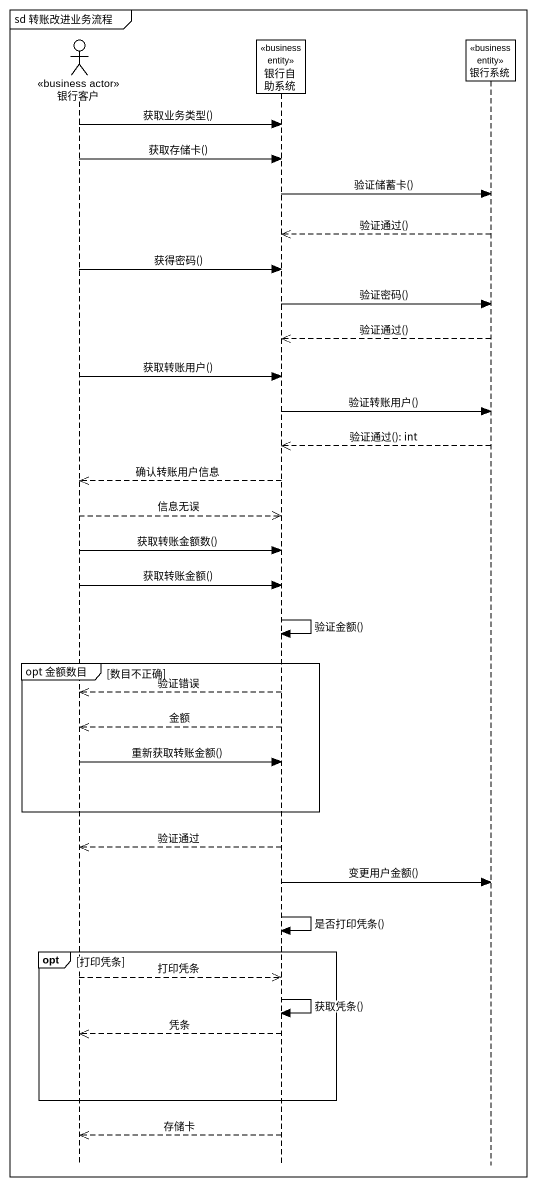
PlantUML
@startuml
mainframe sd 转账改进业务流程
hide footbox
actor 银行客户 <<business actor>>
participant 银行自助系统 <<business entity>>
participant 银行系统 <<business entity>>

银行客户 -> 银行自助系统 : 获取业务类型()
银行客户 -> 银行自助系统 : 获取存储卡()
银行自助系统 -> 银行系统 : 验证储蓄卡()
银行系统 -->> 银行自助系统 : 验证通过()
银行客户 -> 银行自助系统 : 获得密码()
银行自助系统 -> 银行系统 : 验证密码()
银行系统 -->> 银行自助系统 : 验证通过()
银行客户 -> 银行自助系统 : 获取转账用户()
银行自助系统 -> 银行系统 : 验证转账用户()
银行系统 -->> 银行自助系统 : 验证通过(): int
银行自助系统 -->> 银行客户 : 确认转账用户信息
银行客户 -->> 银行自助系统 : 信息无误
银行客户 -> 银行自助系统 : 获取转账金额数()
银行客户 -> 银行自助系统 : 获取转账金额()
银行自助系统 -> 银行自助系统 : 验证金额()
group opt 金额数目 [数目不正确]
  银行自助系统 -->> 银行客户 : 验证错误
  银行自助系统 -->> 银行客户 : 金额
  银行客户 -> 银行自助系统 : 重新获取转账金额()
end
银行自助系统 -->> 银行客户 : 验证通过
银行自助系统 -> 银行系统 : 变更用户金额()
银行自助系统 -> 银行自助系统 : 是否打印凭条()
opt 打印凭条
  银行客户 -->> 银行自助系统 : 打印凭条
  银行自助系统 -> 银行自助系统 : 获取凭条()
  银行自助系统 -->> 银行客户 : 凭条
end
银行自助系统 -->> 银行客户 : 存储卡
@enduml
